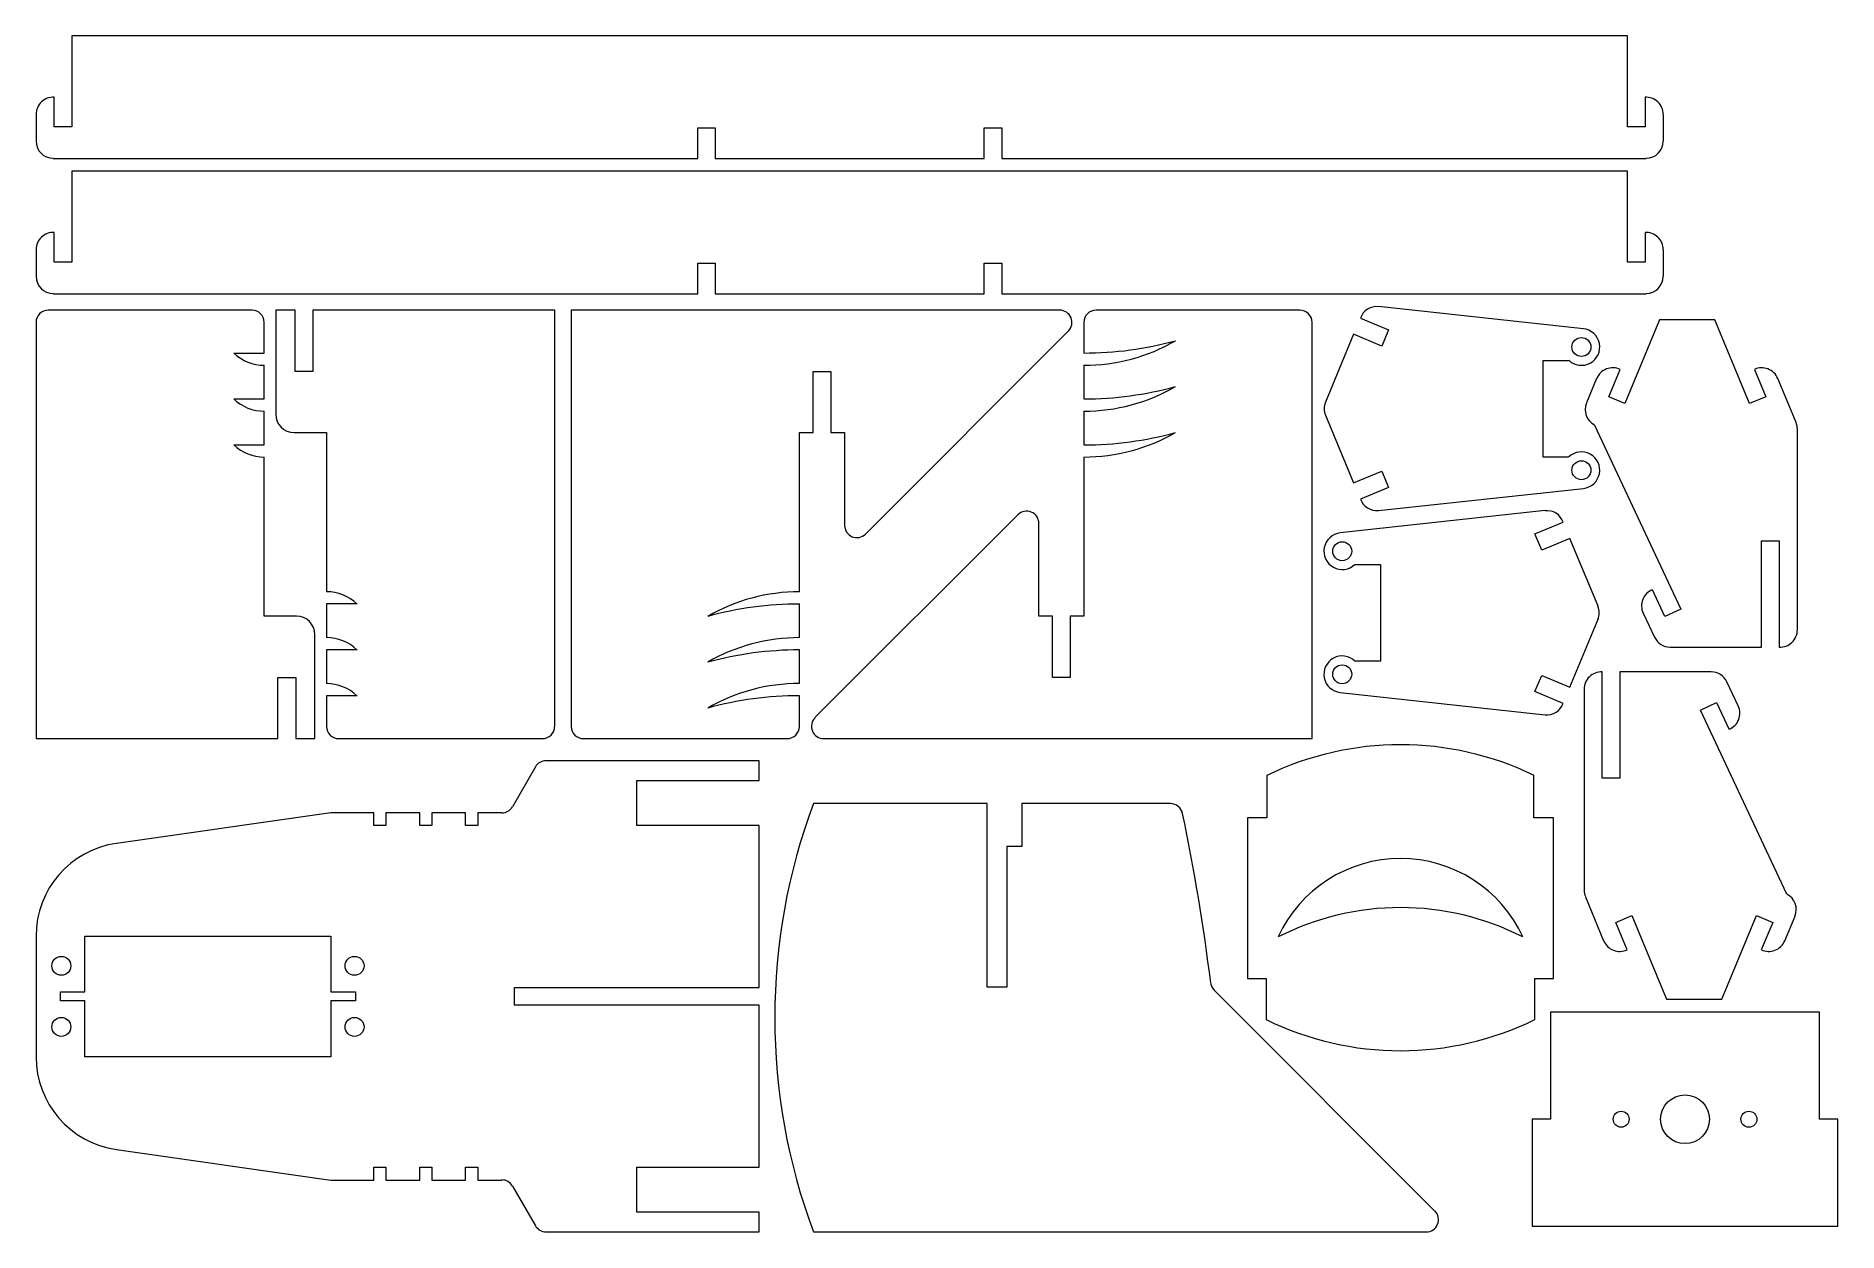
# Model space of a CAD drawing. Header units: inches. Extents: x 8.1 to 19.7, y 4 to 11.7.
import ezdxf

# ---------------------------------------------------------------- set-up
doc = ezdxf.new("R2010")
doc.units = ezdxf.units.IN
doc.header["$MEASUREMENT"] = 0
doc.layers.add('inside', color=3, linetype='Continuous', lineweight=0)
doc.layers.add('outside', color=4, linetype='Continuous', lineweight=0)

msp = doc.modelspace()

# ---------------------------------------------------------------- linework, layer by layer
at = {"layer": 'inside'}
for p, q in [((8.439, 5.55), (8.439, 5.909)), ((8.439, 5.909), (10.022, 5.909)), ((10.022, 5.909), (10.022, 5.55)), ((8.282, 5.491), (8.282, 5.55)), ((8.282, 5.55), (8.439, 5.55)), ((8.439, 5.491), (8.282, 5.491)), ((8.439, 5.132), (8.439, 5.491)), ((10.022, 5.55), (10.179, 5.55)), ((10.179, 5.491), (10.022, 5.491)), ((10.022, 5.491), (10.022, 5.132)), ((10.179, 5.55), (10.179, 5.491)), ((10.022, 5.132), (8.439, 5.132))]:
    msp.add_line(p, q, dxfattribs=at)
for centre, radius in [((18.069, 9.699), 0.061), ((18.069, 8.906), 0.061), ((16.53, 8.385), 0.061), ((16.53, 7.593), 0.061), ((8.287, 5.717), 0.061), ((10.174, 5.717), 0.061), ((8.287, 5.324), 0.061), ((10.174, 5.324), 0.061), ((18.736, 4.73), 0.157), ((18.325, 4.73), 0.0512), ((19.147, 4.73), 0.0512)]:
    msp.add_circle(centre, radius, dxfattribs=at)
for centre, radius, start, end in [((16.905, 5.542), 0.866, 24.62, 155.38), ((16.905, 4.36), 1.732, 62.9643, 117.0357)]:
    msp.add_arc(centre, radius, start, end, dxfattribs=at)
at = {"layer": 'outside'}
for p, q in [((18.366, 11.7), (8.354, 11.7)), ((8.354, 11.7), (8.354, 11.115)), ((18.366, 11.115), (18.366, 11.7)), ((8.241, 11.115), (8.241, 11.306)), ((18.479, 11.306), (18.479, 11.115)), ((8.124, 11.195), (8.124, 11.024)), ((18.597, 11.024), (18.597, 11.195)), ((8.354, 11.115), (8.241, 11.115)), ((12.382, 10.912), (12.382, 11.109)), ((12.382, 11.109), (12.495, 11.109)), ((12.495, 11.109), (12.495, 10.912)), ((14.226, 10.912), (14.226, 11.109)), ((14.226, 11.109), (14.339, 11.109)), ((14.339, 11.109), (14.339, 10.912)), ((18.479, 11.115), (18.366, 11.115)), ((8.235, 10.912), (12.382, 10.912)), ((12.495, 10.912), (14.226, 10.912)), ((14.339, 10.912), (18.485, 10.912)), ((18.366, 10.83), (8.354, 10.83)), ((8.354, 10.83), (8.354, 10.245)), ((18.366, 10.245), (18.366, 10.83)), ((8.124, 10.325), (8.124, 10.154)), ((8.241, 10.245), (8.241, 10.436)), ((18.479, 10.436), (18.479, 10.245)), ((18.597, 10.154), (18.597, 10.325)), ((8.354, 10.245), (8.241, 10.245)), ((12.382, 10.042), (12.382, 10.239)), ((12.382, 10.239), (12.495, 10.239)), ((12.495, 10.239), (12.495, 10.042)), ((14.226, 10.042), (14.226, 10.239)), ((14.226, 10.239), (14.339, 10.239)), ((14.339, 10.239), (14.339, 10.042)), ((18.479, 10.245), (18.366, 10.245)), ((8.235, 10.042), (12.382, 10.042)), ((12.495, 10.042), (14.226, 10.042)), ((14.339, 10.042), (18.485, 10.042)), ((8.124, 9.857), (8.124, 7.179)), ((9.514, 9.935), (8.203, 9.935)), ((9.593, 9.66), (9.593, 9.857)), ((9.791, 9.935), (9.667, 9.935)), ((9.667, 9.935), (9.667, 9.266)), ((9.791, 9.542), (9.791, 9.935)), ((11.462, 9.935), (9.905, 9.935)), ((9.905, 9.935), (9.905, 9.542)), ((11.462, 7.258), (11.462, 9.935)), ((14.712, 9.935), (11.568, 9.935)), ((11.568, 9.935), (11.568, 7.258)), ((14.867, 9.857), (14.867, 9.66)), ((16.257, 9.935), (14.946, 9.935)), ((16.336, 7.179), (16.336, 9.857)), ((16.647, 9.885), (16.828, 9.81)), ((18.082, 9.816), (16.763, 9.959)), ((18.572, 9.873), (18.349, 9.335)), ((18.928, 9.873), (18.572, 9.873)), ((19.151, 9.335), (18.928, 9.873)), ((13.461, 8.495), (14.767, 9.801)), ((16.603, 9.781), (16.423, 9.345)), ((16.785, 9.705), (16.603, 9.781)), ((16.828, 9.81), (16.785, 9.705)), ((9.396, 9.66), (9.593, 9.66)), ((9.593, 9.365), (9.593, 9.581)), ((9.905, 9.542), (9.791, 9.542)), ((13.125, 9.148), (13.125, 9.542)), ((13.125, 9.542), (13.239, 9.542)), ((13.239, 9.542), (13.239, 9.148)), ((14.867, 9.581), (14.867, 9.365)), ((17.822, 8.991), (17.822, 9.613)), ((17.822, 9.613), (17.987, 9.613)), ((18.245, 9.378), (18.318, 9.555)), ((19.182, 9.555), (19.255, 9.378)), ((18.167, 9.497), (18.101, 9.339)), ((19.451, 9.213), (19.333, 9.497)), ((9.396, 9.365), (9.593, 9.365)), ((9.593, 9.069), (9.593, 9.286)), ((14.867, 9.286), (14.867, 9.069)), ((18.349, 9.335), (18.245, 9.378)), ((19.255, 9.378), (19.151, 9.335)), ((16.423, 9.26), (16.603, 8.824)), ((18.153, 9.197), (18.709, 8.012)), ((19.459, 7.879), (19.459, 9.17)), ((9.396, 9.069), (9.593, 9.069)), ((9.785, 9.148), (9.993, 9.148)), ((9.993, 9.148), (9.993, 8.124)), ((13.037, 8.124), (13.037, 9.148)), ((13.037, 9.148), (13.125, 9.148)), ((13.239, 9.148), (13.327, 9.148)), ((13.327, 9.148), (13.327, 8.551)), ((9.593, 7.967), (9.593, 8.99)), ((14.867, 8.99), (14.867, 7.967)), ((17.987, 8.991), (17.822, 8.991)), ((16.603, 8.824), (16.785, 8.899)), ((16.785, 8.899), (16.828, 8.795)), ((16.828, 8.795), (16.647, 8.72)), ((16.763, 8.646), (18.082, 8.789)), ((14.443, 8.62), (13.137, 7.314)), ((17.835, 8.646), (16.517, 8.503)), ((14.577, 7.967), (14.577, 8.564)), ((17.77, 8.497), (17.952, 8.572)), ((17.814, 8.392), (17.77, 8.497)), ((17.995, 8.467), (17.814, 8.392)), ((18.176, 8.032), (17.995, 8.467)), ((19.229, 8.451), (19.342, 8.451)), ((19.229, 7.768), (19.229, 8.451)), ((19.342, 8.451), (19.342, 7.768)), ((16.611, 8.3), (16.777, 8.3)), ((16.777, 8.3), (16.777, 7.678)), ((18.607, 7.964), (18.526, 8.137)), ((10.19, 8.046), (9.993, 8.046)), ((9.993, 8.046), (9.993, 7.829)), ((13.037, 7.829), (13.037, 8.046)), ((18.709, 8.012), (18.607, 7.964)), ((9.8, 7.967), (9.593, 7.967)), ((14.666, 7.967), (14.577, 7.967)), ((14.666, 7.573), (14.666, 7.967)), ((14.867, 7.967), (14.779, 7.967)), ((14.779, 7.967), (14.779, 7.573)), ((17.995, 7.511), (18.176, 7.947)), ((18.467, 7.987), (18.539, 7.832)), ((9.919, 7.179), (9.919, 7.849)), ((10.19, 7.75), (9.993, 7.75)), ((9.993, 7.75), (9.993, 7.534)), ((13.037, 7.534), (13.037, 7.75)), ((16.777, 7.678), (16.611, 7.678)), ((18.64, 7.768), (19.229, 7.768)), ((9.681, 7.179), (9.681, 7.573)), ((9.681, 7.573), (9.795, 7.573)), ((9.795, 7.573), (9.795, 7.179)), ((14.779, 7.573), (14.666, 7.573)), ((17.77, 7.482), (17.814, 7.586)), ((17.814, 7.586), (17.995, 7.511)), ((18.203, 6.925), (18.203, 7.608)), ((18.905, 7.608), (18.316, 7.608)), ((18.316, 7.608), (18.316, 6.925)), ((19.078, 7.389), (19.006, 7.544)), ((10.19, 7.455), (9.993, 7.455)), ((9.993, 7.455), (9.993, 7.258)), ((13.037, 7.258), (13.037, 7.455)), ((16.517, 7.475), (17.835, 7.333)), ((17.952, 7.406), (17.77, 7.482)), ((18.086, 7.497), (18.086, 6.205)), ((18.836, 7.363), (18.939, 7.411)), ((19.392, 6.178), (18.836, 7.363)), ((18.939, 7.411), (19.02, 7.238)), ((8.124, 7.179), (9.681, 7.179)), ((9.795, 7.179), (9.919, 7.179)), ((10.072, 7.179), (11.383, 7.179)), ((11.647, 7.179), (12.958, 7.179)), ((13.193, 7.179), (16.336, 7.179)), ((11.338, 6.997), (11.19, 6.741)), ((12.778, 7.036), (11.406, 7.036)), ((12.778, 6.909), (12.778, 7.036)), ((11.99, 6.619), (11.99, 6.909)), ((11.99, 6.909), (12.778, 6.909)), ((16.045, 6.943), (16.045, 6.67)), ((17.764, 6.67), (17.764, 6.943)), ((18.316, 6.925), (18.203, 6.925)), ((14.246, 6.761), (13.127, 6.761)), ((14.246, 5.58), (14.246, 6.761)), ((15.425, 6.761), (14.469, 6.761)), ((14.469, 6.761), (14.469, 6.485)), ((10.022, 6.702), (8.641, 6.505)), ((10.297, 6.702), (10.022, 6.702)), ((10.297, 6.619), (10.297, 6.702)), ((10.376, 6.619), (10.297, 6.619)), ((10.593, 6.702), (10.376, 6.702)), ((10.376, 6.702), (10.376, 6.619)), ((10.593, 6.619), (10.593, 6.702)), ((10.671, 6.619), (10.593, 6.619)), ((10.888, 6.702), (10.671, 6.702)), ((10.671, 6.702), (10.671, 6.619)), ((10.888, 6.619), (10.888, 6.702)), ((10.967, 6.619), (10.888, 6.619)), ((11.122, 6.702), (10.967, 6.702)), ((10.967, 6.702), (10.967, 6.619)), ((12.778, 6.619), (11.99, 6.619)), ((12.778, 5.577), (12.778, 6.619)), ((16.045, 6.67), (15.92, 6.67)), ((15.92, 6.67), (15.92, 5.635)), ((17.889, 6.67), (17.764, 6.67)), ((17.889, 5.635), (17.889, 6.67)), ((14.469, 6.485), (14.371, 6.485)), ((14.371, 6.485), (14.371, 5.58)), ((18.095, 6.162), (18.212, 5.878)), ((18.29, 5.997), (18.394, 6.04)), ((18.394, 6.04), (18.617, 5.502)), ((18.973, 5.502), (19.196, 6.04)), ((19.196, 6.04), (19.3, 5.997)), ((19.378, 5.878), (19.444, 6.037)), ((18.363, 5.821), (18.29, 5.997)), ((19.3, 5.997), (19.227, 5.821)), ((8.124, 5.909), (8.124, 5.132)), ((11.203, 5.464), (11.203, 5.577)), ((11.203, 5.577), (12.778, 5.577)), ((14.371, 5.58), (14.246, 5.58)), ((15.92, 5.635), (16.04, 5.635)), ((16.04, 5.635), (16.04, 5.372)), ((17.77, 5.372), (17.77, 5.635)), ((17.77, 5.635), (17.889, 5.635)), ((12.778, 5.464), (11.203, 5.464)), ((12.778, 4.422), (12.778, 5.464)), ((17.126, 4.139), (15.705, 5.56)), ((18.617, 5.502), (18.973, 5.502)), ((19.601, 5.419), (17.871, 5.419)), ((17.871, 5.419), (17.871, 4.73)), ((19.601, 4.73), (19.601, 5.419)), ((17.871, 4.73), (17.752, 4.73)), ((17.752, 4.73), (17.752, 4.041)), ((19.72, 4.73), (19.601, 4.73)), ((19.72, 4.041), (19.72, 4.73)), ((8.641, 4.536), (10.022, 4.339)), ((10.297, 4.339), (10.297, 4.422)), ((10.297, 4.422), (10.376, 4.422)), ((10.376, 4.422), (10.376, 4.339)), ((10.593, 4.339), (10.593, 4.422)), ((10.593, 4.422), (10.671, 4.422)), ((10.671, 4.422), (10.671, 4.339)), ((10.888, 4.339), (10.888, 4.422)), ((10.888, 4.422), (10.967, 4.422)), ((10.967, 4.422), (10.967, 4.339)), ((11.99, 4.132), (11.99, 4.422)), ((11.99, 4.422), (12.778, 4.422)), ((10.022, 4.339), (10.297, 4.339)), ((10.376, 4.339), (10.593, 4.339)), ((10.671, 4.339), (10.888, 4.339)), ((10.967, 4.339), (11.122, 4.339)), ((11.19, 4.3), (11.338, 4.044)), ((12.778, 4.132), (11.99, 4.132)), ((12.778, 4.005), (12.778, 4.132)), ((11.406, 4.005), (12.778, 4.005)), ((13.127, 4.005), (17.071, 4.005)), ((17.752, 4.041), (19.72, 4.041))]:
    msp.add_line(p, q, dxfattribs=at)
for centre, radius, start, end in [((8.235, 11.195), 0.111, 86.9563, 180), ((18.485, 11.195), 0.111, 0, 93.0437), ((8.235, 11.024), 0.111, 180, 270), ((18.485, 11.024), 0.111, 270, 360), ((8.235, 10.325), 0.111, 86.9563, 180), ((18.485, 10.325), 0.111, 0, 93.0437), ((8.235, 10.154), 0.111, 180, 270), ((18.485, 10.154), 0.111, 270, 0), ((8.203, 9.857), 0.0787, 90, 180), ((9.514, 9.857), 0.0787, 0, 90), ((14.712, 9.857), 0.0787, 315, 90), ((14.946, 9.857), 0.0787, 90, 180), ((16.257, 9.857), 0.0787, 0, 90), ((16.752, 9.848), 0.111, 83.8238, 160.5437), ((18.069, 9.699), 0.118, 226.1923, 83.8238), ((9.593, 9.866), 0.285, 226.3972, 270), ((14.867, 11.893), 2.233, 270, 285.3337), ((14.867, 10.762), 1.181, 270, 300), ((18.27, 9.454), 0.111, 64.4563, 157.5), ((19.23, 9.454), 0.111, 22.5, 115.5437), ((14.867, 11.598), 2.233, 270, 285.3337), ((14.867, 10.467), 1.181, 270, 300), ((9.593, 9.571), 0.285, 226.3972, 270), ((16.525, 9.302), 0.111, 157.5, 202.5), ((18.204, 9.296), 0.111, 157.5, 242.7664), ((9.785, 9.266), 0.118, 180, 270), ((19.348, 9.17), 0.111, 0, 22.5), ((9.593, 9.276), 0.285, 226.3972, 270), ((14.867, 11.302), 2.233, 270, 285.3337), ((14.867, 10.172), 1.181, 270, 300), ((18.069, 8.906), 0.118, 276.1762, 133.8077), ((16.752, 8.757), 0.111, 199.4563, 276.1762), ((14.499, 8.564), 0.0787, 360, 135), ((17.847, 8.535), 0.111, 19.4563, 96.1762), ((13.406, 8.551), 0.0787, 180, 315), ((16.53, 8.385), 0.118, 96.1762, 313.8077), ((9.993, 7.839), 0.285, 46.3972, 90), ((13.037, 6.943), 1.181, 90, 120), ((18.567, 8.034), 0.111, 112.0824, 205.1261), ((13.037, 5.812), 2.233, 90, 105.3337), ((18.073, 7.989), 0.111, 337.5, 22.5), ((9.8, 7.849), 0.118, 0, 90), ((9.993, 7.544), 0.285, 46.3972, 90), ((13.037, 6.648), 1.181, 90, 120), ((18.64, 7.879), 0.111, 205.1261, 270), ((19.348, 7.879), 0.111, 266.9563, 0), ((13.037, 5.517), 2.233, 90, 105.3337), ((16.53, 7.593), 0.118, 46.1923, 263.8238), ((18.197, 7.497), 0.111, 86.9563, 180), ((18.905, 7.497), 0.111, 25.1261, 90), ((9.993, 7.248), 0.285, 46.3972, 90), ((13.037, 6.353), 1.181, 90, 120), ((13.037, 5.222), 2.233, 90, 105.3337), ((13.193, 7.258), 0.0787, 135, 270), ((17.847, 7.443), 0.111, 263.8238, 340.5437), ((18.978, 7.342), 0.111, 292.0824, 25.1261), ((10.072, 7.258), 0.0787, 180, 270), ((11.383, 7.258), 0.0787, 270, 0), ((11.647, 7.258), 0.0787, 180, 270), ((12.958, 7.258), 0.0787, 270, 0), ((16.905, 5.171), 1.969, 64.1192, 115.8808), ((11.406, 6.958), 0.0787, 90, 150), ((11.122, 6.78), 0.0787, 270, 330), ((16.815, 5.383), 3.937, 159.5127, 200.4873), ((15.425, 6.682), 0.0787, 11.7866, 90), ((2.596, 4.005), 13.185, 6.9775, 11.7866), ((8.726, 5.909), 0.602, 98.1141, 180), ((18.197, 6.205), 0.111, 180, 202.5), ((19.341, 6.079), 0.111, 337.5, 62.7664), ((18.315, 5.921), 0.111, 202.5, 295.5437), ((19.275, 5.921), 0.111, 244.4563, 337.5), ((15.761, 5.616), 0.0787, 186.9775, 225), ((16.905, 7.14), 1.969, 243.928, 296.072), ((8.726, 5.132), 0.602, 180, 261.8859), ((11.122, 4.261), 0.0787, 30, 90), ((17.071, 4.084), 0.0787, 270, 45), ((11.406, 4.084), 0.0787, 210, 270)]:
    msp.add_arc(centre, radius, start, end, dxfattribs=at)

doc.saveas('drawing.dxf')
